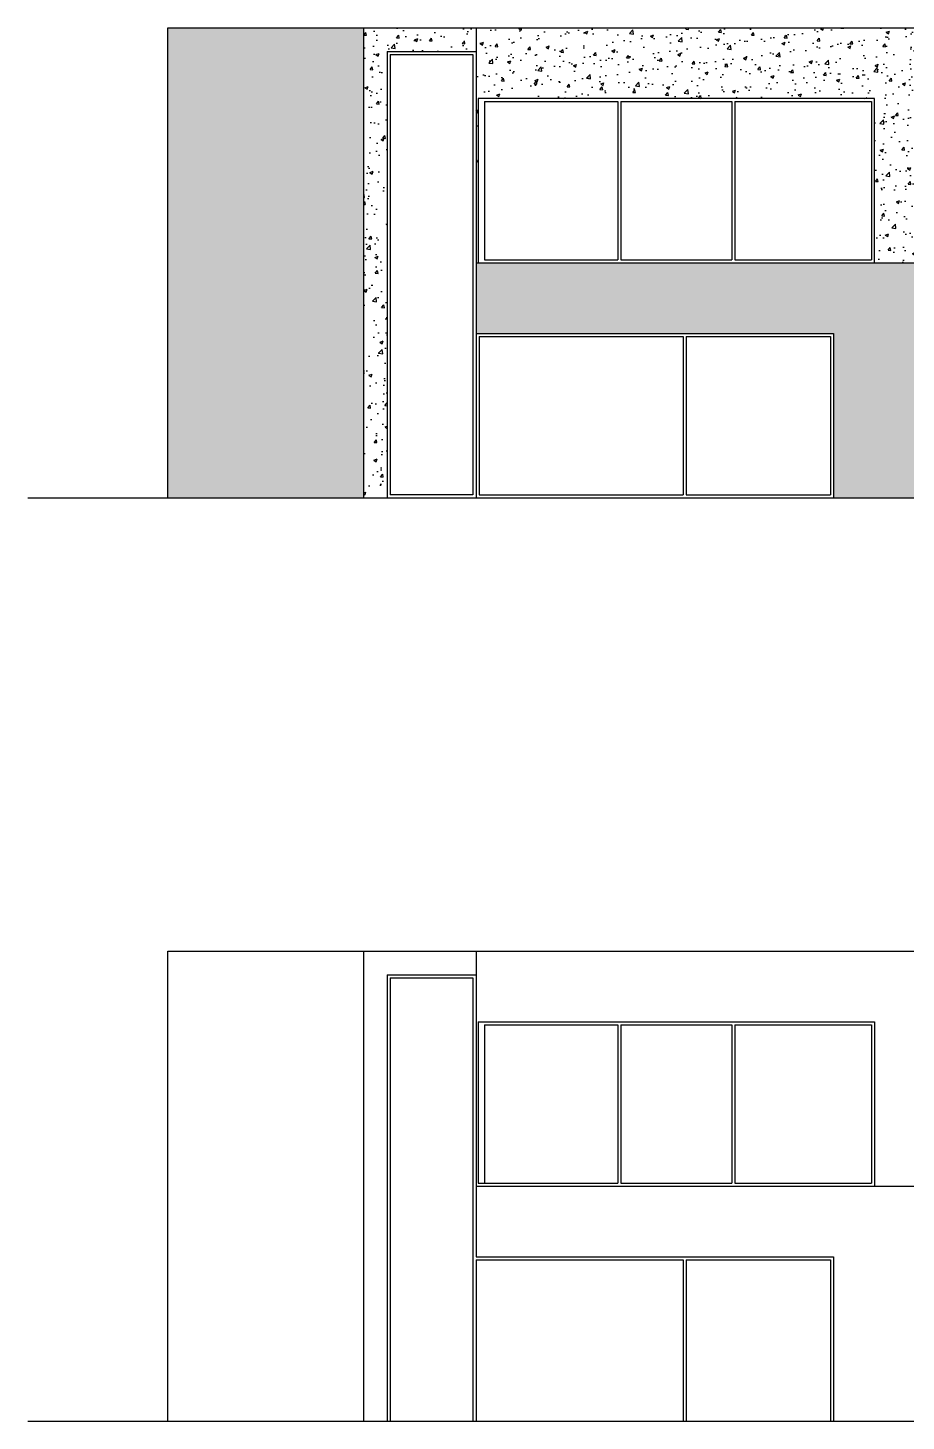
# Model space of a CAD drawing. Header units: millimetres. Extents: x -4534 to 16991, y -2575 to 14176.
# Drawn here: x 6141 to 7261, y 12009 to 13788 of the extents above; entities that cross this region are included whole.
import ezdxf

# ---------------------------------------------------------------- set-up
doc = ezdxf.new("R2010")
doc.units = ezdxf.units.MM
doc.layers.add('MURO', color=44, linetype='Continuous')

msp = doc.modelspace()

# ---------------------------------------------------------------- hatches: boundary and pattern name
h = msp.add_hatch()
h.set_pattern_fill('AR-CONC', color=256, scale=0.23)
h.paths.add_polyline_path([(6599.3, 13758.1), (6712.7, 13758.1), (6712.7, 13788.1), (6569.3, 13788.1), (6569.3, 13188.1), (6599.3, 13188.1)])
h = msp.add_hatch()
h.set_pattern_fill('AR-CONC', color=256, scale=0.23)
h.paths.add_polyline_path([(7384.2, 13788.1), (6712.7, 13788.1), (6712.7, 13488.1), (6715.4, 13488.1), (6715.4, 13698.1), (7221, 13698.1), (7221, 13488.1), (7384.2, 13488.1)])
h = msp.add_hatch()
h.set_pattern_fill('AR-CONC', color=256, scale=0.23)
h.paths.add_polyline_path([(7285.2, 13398.1), (7501.4, 13398.1), (7502.7, 13398.1), (7502.7, 13188.1), (7725.6, 13188.1), (7725.6, 13398.1), (7814, 13398.1), (7805.3, 13435.2), (7776.5, 13482.8), (7770.6, 13488.1), (6712.7, 13488.1), (6712.7, 13398.1), (7168.8, 13398.1), (7168.8, 13188.1), (7285.2, 13188.1)])
h.paths.add_polyline_path([(7975.2, 13488.1), (7851.5, 13488.1), (7850.1, 13480.7), (7850.4, 13469.2), (7850, 13453.2), (7847.9, 13439.9), (7849.3, 13414.5), (7849.5, 13398.1), (7975.2, 13398.1)])
h.paths.add_polyline_path([(7799.3, 13488.1), (7781.8, 13488.1), (7800.9, 13461.7)], flags=17)
at = {"layer": 'MURO'}
h = msp.add_hatch(dxfattribs=at)
h.set_pattern_fill('GRAVEL', color=256, scale=2)
h.paths.add_polyline_path([(8319.3, 13788.1), (8130.7, 13788.1), (8130.9, 13787.1), (8137.3, 13785.8), (8140.4, 13779.9), (8139.5, 13772.2), (8134.5, 13776.8), (8132.1, 13771.7), (8129, 13769.4), (8127.2, 13770.4), (8124.2, 13772.3), (8102.9, 13770.7), (8100.4, 13764.6), (8108.8, 13766.8), (8112.8, 13768.7), (8114.8, 13755.8), (8117.6, 13756.5), (8124.8, 13754.7), (8135.8, 13755.5), (8134.6, 13751.5), (8132.4, 13748.6), (8129.2, 13744), (8121.2, 13743.3), (8118.2, 13743.2), (8114.4, 13740.7), (8109.4, 13737.1), (8102.7, 13739.8), (8097.6, 13739.1), (8094.6, 13742), (8070.7, 13729.4), (8068.2, 13726.9), (8074.4, 13719.5), (8073.2, 13715.2), (8085.5, 13717), (8087.4, 13715.8), (8085.5, 13710.9), (8083.1, 13710.9), (8082.5, 13707.2), (8089.3, 13701.6), (8091.7, 13701.6), (8097.3, 13700.4), (8091.1, 13695.4), (8104.1, 13690.5), (8107.8, 13688.6), (8094.8, 13680), (8090.5, 13681.8), (8089.3, 13683.7), (8081.2, 13680.6), (8081.8, 13676.9), (8091.1, 13673.8), (8085.5, 13657.7), (8081.8, 13663.3), (8078.1, 13662.7), (8083.7, 13652.2), (8080.6, 13645.4), (8070.7, 13644.7), (8065.1, 13639.8), (8062.7, 13634.2), (8057.1, 13628.1), (8053.4, 13628.7), (8045.5, 13624.8), (8038.3, 13631.1), (8025.6, 13628.7), (8020.3, 13623.9), (8008.2, 13631.6), (7997.3, 13627.7), (7990.6, 13626.3), (7995.3, 13621.6), (7992.6, 13619), (7985.9, 13621.6), (7985.9, 13617), (7977.9, 13619.6), (7975.9, 13615.6), (7973.2, 13612.3), (7967.2, 13618.3), (7970.5, 13610.3), (7968.5, 13606.9), (7963.8, 13610.9), (7963.1, 13618.3), (7956.5, 13614.3), (7947.8, 13611.2), (7943.3, 13614.1), (7938.3, 13617.4), (7929.8, 13620.6), (7928, 13609.5), (7923.6, 13596.5), (7931.1, 13591.6), (7926.7, 13584.8), (7923.6, 13578), (7925.5, 13576.2), (7921.8, 13574.9), (7915, 13581.7), (7913.7, 13585.4), (7905.7, 13586.7), (7908.8, 13583), (7908.8, 13576.2), (7907.7, 13571.9), (7910.4, 13570.1), (7912.2, 13564.6), (7903.6, 13557.2), (7903.6, 13555.3), (7889.4, 13565.2), (7882, 13562.1), (7880.2, 13564.6), (7873.4, 13561.5), (7871.5, 13557.2), (7867.8, 13555.3), (7865.5, 13558.2), (7851.5, 13488.1), (7975.2, 13488.1), (7975.2, 13188.1), (8319.3, 13188.1)])
h.paths.add_polyline_path([(6569.3, 13788.1), (6319.3, 13788.1), (6319.3, 13188.1), (6569.3, 13188.1)])
h.paths.add_polyline_path([(7744, 13511.2), (7736.6, 13514.8), (7726.8, 13510.7), (7714.2, 13515.4), (7703.1, 13509.9), (7673.2, 13509.5), (7655.3, 13509.4), (7646.9, 13504.5), (7646, 13502.8), (7641.7, 13498.2), (7641.1, 13494.3), (7634.6, 13496), (7630.3, 13490.5), (7627.8, 13500.8), (7625.5, 13498.7), (7623.9, 13494.8), (7620.7, 13499.4), (7618.1, 13500.5), (7608.5, 13495.3), (7605.5, 13498.6), (7601.8, 13501), (7608.3, 13506.8), (7587.8, 13508.1), (7592.1, 13513.6), (7592.3, 13517.1), (7587.9, 13516.4), (7586.9, 13522.2), (7585.9, 13528), (7580.3, 13529.7), (7574.7, 13532.2), (7566.1, 13528.7), (7563.4, 13534.6), (7564.5, 13539), (7559.2, 13545), (7566.5, 13549.8), (7575.3, 13557.7), (7567.7, 13562.5), (7575.7, 13571.3), (7582, 13574.5), (7588.9, 13572.3), (7591.1, 13571.7), (7590.6, 13563), (7593.5, 13560.6), (7600.7, 13561.9), (7596.4, 13557.3), (7600.9, 13551.3), (7601.5, 13546), (7608.2, 13547.8), (7610.3, 13553), (7614.7, 13552.7), (7614.4, 13555.8), (7615, 13558.9), (7609.1, 13562.8), (7610.7, 13567.5), (7606.7, 13575.7), (7600.9, 13573.8), (7598.9, 13577.9), (7595.3, 13575.5), (7592.4, 13578.7), (7592.8, 13585.7), (7593.9, 13590.1), (7598.8, 13591.1), (7592.2, 13598.5), (7595.5, 13601.4), (7601.9, 13598.8), (7603.1, 13604.1), (7611.1, 13606.2), (7609.2, 13611.2), (7616.6, 13616.9), (7626.1, 13619.5), (7635.5, 13624.4), (7632.5, 13626.2), (7620.2, 13631.2), (7577.7, 13636.2), (7577.2, 13641.8), (7576.4, 13644.4), (7579.8, 13642.6), (7585.2, 13646.2), (7576.3, 13659.5), (7573.3, 13662.1), (7571.9, 13664.7), (7571.3, 13665), (7570.3, 13663.3), (7563.8, 13669.1), (7557.9, 13660.9), (7555.2, 13661.8), (7553.4, 13664.8), (7558.7, 13668.3), (7553.8, 13676.3), (7542.8, 13679.7), (7546.8, 13681.4), (7554.2, 13682.2), (7543.2, 13691.9), (7552.4, 13695.3), (7561.9, 13697.5), (7563.9, 13692.6), (7569.3, 13697.7), (7567.9, 13700.4), (7572.5, 13702.2), (7573.1, 13702.9), (7573.5, 13708.2), (7571.6, 13716.4), (7573.7, 13719.3), (7576.8, 13724.4), (7574, 13727.6), (7566.5, 13731.3), (7562.8, 13730), (7565.1, 13722.2), (7566.3, 13716.8), (7555.3, 13714.1), (7552, 13718.1), (7550.3, 13722.7), (7545, 13719.3), (7540.2, 13718.2), (7535.8, 13723.7), (7531, 13717), (7524.3, 13719.5), (7529.3, 13723.3), (7526.5, 13728.7), (7519.5, 13733.1), (7540.4, 13741.7), (7539.5, 13742.4), (7539, 13741.7), (7536.6, 13747.1), (7534.2, 13742.7), (7530.8, 13741), (7525, 13743.4), (7522.9, 13743), (7522.6, 13739.9), (7518.8, 13737.2), (7518.5, 13741), (7516.7, 13742), (7514.7, 13738.6), (7512.6, 13741.3), (7514.7, 13746.8), (7518.5, 13751.2), (7519.5, 13753.6), (7515.7, 13755), (7512, 13759.1), (7512.2, 13743.7), (7509, 13742), (7507, 13745), (7504.3, 13753.1), (7502.6, 13757.6), (7498.6, 13747.4), (7496.7, 13747.1), (7494.7, 13733.5), (7488.7, 13729.2), (7485.9, 13736.1), (7489, 13740.4), (7489, 13743.7), (7482.7, 13739.6), (7479.2, 13739.3), (7481, 13749.1), (7489.9, 13757.4), (7487.7, 13760.2), (7492.6, 13773), (7493.7, 13777.5), (7485.2, 13773), (7472.6, 13776), (7471.1, 13781.2), (7487.4, 13781.2), (7490, 13783.1), (7489.7, 13788.1), (7384.2, 13788.1), (7384.2, 13488.1), (7770.6, 13488.1), (7766.7, 13491.5), (7760.8, 13498.6)])

# ---------------------------------------------------------------- linework, layer by layer
for p, q in [((6319.3, 13188.1), (6319.3, 13788.1)), ((6319.3, 13788.1), (6569.3, 13788.1)), ((6569.3, 13788.1), (7384.2, 13788.1)), ((6569.3, 13188.1), (6569.3, 13788.1)), ((6712.7, 13788.1), (6712.7, 13398.1)), ((6599.3, 13758.1), (6599.3, 13188.1)), ((6599.3, 13758.1), (6712.7, 13758.1)), ((6603.3, 13754.1), (6603.3, 13192.1)), ((6603.3, 13754.1), (6708.7, 13754.1)), ((6708.7, 13754.1), (6708.7, 13192.1)), ((6723.5, 13694.1), (6893.4, 13694.1)), ((6723.5, 13694.1), (6723.5, 13492.1)), ((6893.4, 13694.1), (6893.4, 13492.1)), ((6897.4, 13694.1), (7039, 13694.1)), ((6897.4, 13694.1), (6897.4, 13492.1)), ((7039, 13694.1), (7039, 13492.1)), ((7043, 13694.1), (7217, 13694.1)), ((7043, 13694.1), (7043, 13492.1)), ((7217, 13694.1), (7217, 13492.1)), ((6712.7, 13488.1), (7770.6, 13488.1)), ((6723.5, 13492.1), (6893.4, 13492.1)), ((6897.4, 13492.1), (7039, 13492.1)), ((7043, 13492.1), (7217, 13492.1)), ((6712.7, 13398.1), (7168.8, 13398.1)), ((6712.7, 13398.1), (6712.7, 13188.1)), ((6716.7, 13394.1), (6976.8, 13394.1)), ((6716.7, 13394.1), (6716.7, 13192.1)), ((6976.8, 13394.1), (6976.8, 13192.1)), ((6980.8, 13394.1), (7164.8, 13394.1)), ((6980.8, 13394.1), (6980.8, 13192.1)), ((7164.8, 13394.1), (7164.8, 13192.1)), ((7168.8, 13398.1), (7168.8, 13188.1)), ((6140.9, 13188.1), (8523.7, 13188.1)), ((6708.7, 13192.1), (6603.3, 13192.1)), ((6716.7, 13192.1), (6976.8, 13192.1)), ((6980.8, 13192.1), (7164.8, 13192.1)), ((6319.3, 12009.4), (6319.3, 12609.4)), ((6319.3, 12609.4), (6569.3, 12609.4)), ((6569.3, 12609.4), (7384.2, 12609.4)), ((6569.3, 12009.4), (6569.3, 12609.4)), ((6569.3, 12609.4), (6599.3, 12609.4)), ((6712.7, 12609.4), (6712.7, 12219.4)), ((6599.3, 12579.4), (6599.3, 12009.4)), ((6599.3, 12579.4), (6712.7, 12579.4)), ((6603.3, 12575.4), (6603.3, 12009.4)), ((6603.3, 12575.4), (6708.7, 12575.4)), ((6708.7, 12575.4), (6708.7, 12009.4)), ((6715.4, 12519.4), (7221, 12519.4)), ((6715.4, 12519.4), (6715.4, 12313.4)), ((6723.5, 12515.4), (6893.4, 12515.4)), ((6723.5, 12515.4), (6723.5, 12313.4)), ((6893.4, 12515.4), (6893.4, 12313.4)), ((6897.4, 12515.4), (7039, 12515.4)), ((6897.4, 12515.4), (6897.4, 12313.4)), ((7039, 12515.4), (7039, 12313.4)), ((7043, 12515.4), (7043, 12313.4)), ((7043, 12515.4), (7217, 12515.4)), ((7217, 12515.4), (7217, 12313.4)), ((7221, 12519.4), (7221, 12309.4)), ((6712.7, 12309.4), (7975.2, 12309.4)), ((6715.4, 12313.4), (6893.4, 12313.4)), ((6897.4, 12313.4), (7039, 12313.4)), ((7043, 12313.4), (7217, 12313.4)), ((6712.7, 12219.4), (7168.8, 12219.4)), ((7168.8, 12219.4), (7168.8, 12009.4)), ((6712.7, 12215.4), (6712.7, 12009.4)), ((6712.7, 12215.4), (6976.8, 12215.4)), ((6976.8, 12215.4), (6976.8, 12009.4)), ((6980.8, 12215.4), (6980.8, 12009.4)), ((6980.8, 12215.4), (7164.8, 12215.4)), ((7164.8, 12215.4), (7164.8, 12009.4)), ((6140.9, 12009.4), (8523.7, 12009.4))]:
    msp.add_line(p, q)
msp.add_lwpolyline([(7221, 13488.1), (7221, 13698.1), (6715.4, 13698.1), (6715.4, 13488.1)])

doc.saveas('drawing.dxf')
